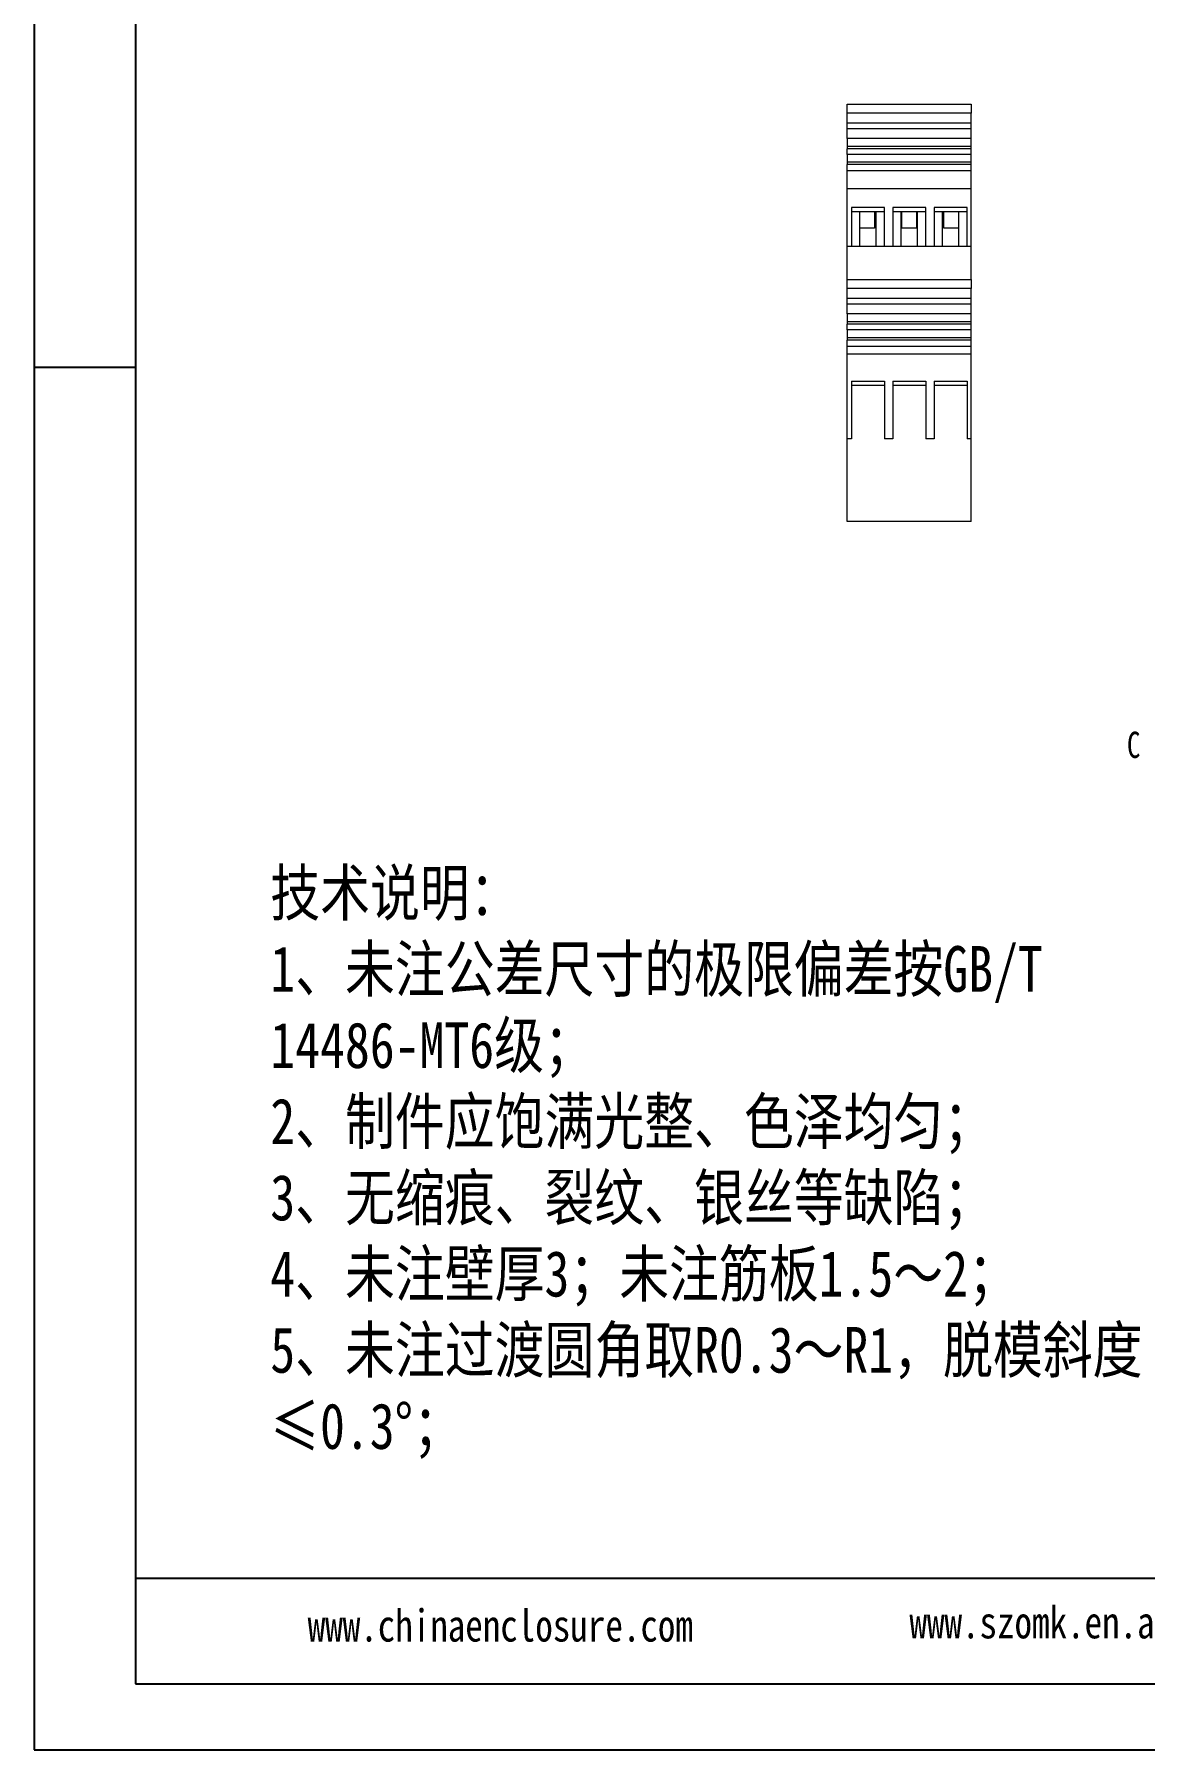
# Model space of a CAD drawing. Header units: inches. Extents: x 1328 to 2905, y 1126 to 1460.
# Drawn here: x 1936.7 to 2071.1, y 1125.7 to 1333.2 of the extents above; entities that cross this region are included whole.
import ezdxf

# ---------------------------------------------------------------- set-up
doc = ezdxf.new("R2010")
doc.units = ezdxf.units.IN
doc.header["$LTSCALE"] = 15
doc.layers.add('文字', color=81, linetype='Continuous')
doc.styles.add('SLDTEXTSTYLE0', font='TXT', dxfattribs={"width": 0.75})
doc.styles.add('宋体', font='', dxfattribs={"width": 0.8, "height": 3.5})
doc.styles.get('宋体').set_extended_font_data('SimSun')

msp = doc.modelspace()

# ---------------------------------------------------------------- linework, layer by layer
for p, q in [((1936.741, 1460.087), (1936.741, 1125.657)), ((1948.98, 1452.124), (1948.98, 1133.619)), ((1948.98, 1292.872), (1936.741, 1292.872)), ((1936.741, 1280.485), (1936.741, 1125.657)), ((2115.104, 1146.359), (1948.98, 1146.359)), ((1948.98, 1133.619), (2401.758, 1133.619)), ((1936.741, 1125.657), (2409.721, 1125.657)), ((1936.741, 1125.657), (2155.713, 1125.657))]:
    msp.add_line(p, q)
at = {"color": 7, "linetype": 'Continuous', "lineweight": 15}
for p, q in [((2035.107, 1324.734), (2050.107, 1324.734)), ((2035.107, 1323.657), (2035.107, 1324.734)), ((2050.107, 1324.734), (2050.107, 1323.657)), ((2050.107, 1323.657), (2035.107, 1323.657)), ((2035.107, 1322.439), (2035.107, 1323.657)), ((2050.107, 1322.439), (2035.107, 1322.439)), ((2035.107, 1321.734), (2035.107, 1322.439)), ((2050.107, 1322.439), (2050.107, 1323.657)), ((2050.107, 1321.734), (2050.107, 1322.439)), ((2050.107, 1321.734), (2035.107, 1321.734)), ((2035.107, 1320.577), (2035.107, 1321.734)), ((2050.107, 1320.577), (2035.107, 1320.577)), ((2035.107, 1320.577), (2035.107, 1319.618)), ((2050.107, 1320.577), (2050.107, 1321.734)), ((2050.107, 1319.618), (2050.107, 1320.577)), ((2050.107, 1319.618), (2035.107, 1319.618)), ((2035.107, 1319.618), (2035.107, 1319.335)), ((2050.107, 1319.335), (2035.107, 1319.335)), ((2035.107, 1318.658), (2035.107, 1319.335)), ((2050.107, 1318.658), (2035.107, 1318.658)), ((2035.107, 1318.658), (2035.107, 1317.699)), ((2050.107, 1319.335), (2050.107, 1319.618)), ((2050.107, 1318.658), (2050.107, 1319.335)), ((2050.107, 1317.699), (2050.107, 1318.658)), ((2050.107, 1317.699), (2035.107, 1317.699)), ((2035.107, 1317.699), (2035.107, 1317.417)), ((2050.107, 1317.417), (2035.107, 1317.417)), ((2035.107, 1316.683), (2035.107, 1317.417)), ((2050.107, 1316.683), (2035.107, 1316.683)), ((2035.107, 1314.534), (2035.107, 1316.683)), ((2050.107, 1317.417), (2050.107, 1317.699)), ((2050.107, 1316.683), (2050.107, 1317.417)), ((2050.107, 1314.534), (2050.107, 1316.683)), ((2035.107, 1314.534), (2050.107, 1314.534)), ((2035.107, 1307.534), (2035.107, 1314.534)), ((2050.107, 1307.534), (2050.107, 1314.534)), ((2039.607, 1312.234), (2035.607, 1312.234)), ((2035.607, 1312.234), (2035.607, 1307.534)), ((2035.607, 1311.734), (2039.607, 1311.734)), ((2036.607, 1311.734), (2036.607, 1307.534)), ((2038.407, 1311.734), (2038.407, 1309.734)), ((2038.607, 1307.534), (2038.607, 1311.734)), ((2039.607, 1307.534), (2039.607, 1312.234)), ((2044.607, 1312.234), (2040.607, 1312.234)), ((2040.607, 1312.234), (2040.607, 1307.534)), ((2040.607, 1311.734), (2044.607, 1311.734)), ((2041.607, 1311.734), (2041.607, 1307.534)), ((2041.707, 1309.734), (2041.707, 1311.734)), ((2043.507, 1311.734), (2043.507, 1309.734)), ((2043.607, 1307.534), (2043.607, 1311.734)), ((2044.607, 1307.534), (2044.607, 1312.234)), ((2049.607, 1312.234), (2045.607, 1312.234)), ((2045.607, 1312.234), (2045.607, 1307.534)), ((2045.607, 1311.734), (2049.607, 1311.734)), ((2046.607, 1311.734), (2046.607, 1307.534)), ((2046.807, 1309.734), (2046.807, 1311.734)), ((2048.607, 1307.534), (2048.607, 1311.734)), ((2049.607, 1307.534), (2049.607, 1312.234)), ((2038.407, 1309.734), (2036.607, 1309.734)), ((2043.507, 1309.734), (2041.707, 1309.734)), ((2048.607, 1309.734), (2046.807, 1309.734)), ((2035.107, 1307.534), (2050.107, 1307.534)), ((2035.107, 1303.534), (2035.107, 1307.534)), ((2050.107, 1303.534), (2050.107, 1307.534)), ((2035.107, 1303.534), (2050.107, 1303.534)), ((2035.107, 1302.435), (2035.107, 1303.534)), ((2050.107, 1303.534), (2050.107, 1302.435)), ((2050.107, 1302.435), (2035.107, 1302.435)), ((2035.107, 1301.203), (2035.107, 1302.435)), ((2050.107, 1301.203), (2035.107, 1301.203)), ((2035.107, 1300.534), (2035.107, 1301.203)), ((2050.107, 1301.203), (2050.107, 1302.435)), ((2050.107, 1300.534), (2050.107, 1301.203)), ((2050.107, 1300.534), (2035.107, 1300.534)), ((2035.107, 1299.356), (2035.107, 1300.534)), ((2050.107, 1299.356), (2035.107, 1299.356)), ((2035.107, 1299.356), (2035.107, 1298.393)), ((2050.107, 1299.356), (2050.107, 1300.534)), ((2050.107, 1298.393), (2050.107, 1299.356)), ((2050.107, 1298.393), (2035.107, 1298.393)), ((2035.107, 1298.393), (2035.107, 1298.125)), ((2050.107, 1298.125), (2035.107, 1298.125)), ((2035.107, 1297.429), (2035.107, 1298.125)), ((2050.107, 1297.429), (2035.107, 1297.429)), ((2035.107, 1297.429), (2035.107, 1296.466)), ((2050.107, 1298.125), (2050.107, 1298.393)), ((2050.107, 1297.429), (2050.107, 1298.125)), ((2050.107, 1296.466), (2050.107, 1297.429)), ((2050.107, 1296.466), (2035.107, 1296.466)), ((2035.107, 1296.466), (2035.107, 1296.198)), ((2050.107, 1296.198), (2035.107, 1296.198)), ((2035.107, 1295.422), (2035.107, 1296.198)), ((2035.107, 1294.534), (2035.107, 1295.422)), ((2050.107, 1295.422), (2035.107, 1295.422)), ((2050.107, 1296.198), (2050.107, 1296.466)), ((2050.107, 1295.422), (2050.107, 1296.198)), ((2050.107, 1294.534), (2050.107, 1295.422)), ((2035.107, 1284.234), (2035.107, 1294.534)), ((2035.107, 1294.534), (2050.107, 1294.534)), ((2050.107, 1284.234), (2050.107, 1294.534)), ((2035.607, 1291.234), (2039.607, 1291.234)), ((2035.607, 1291.234), (2035.607, 1284.234)), ((2039.607, 1291.234), (2039.607, 1284.234)), ((2040.607, 1291.234), (2044.607, 1291.234)), ((2040.607, 1291.234), (2040.607, 1284.234)), ((2044.607, 1291.234), (2044.607, 1284.234)), ((2045.607, 1291.234), (2049.607, 1291.234)), ((2045.607, 1291.234), (2045.607, 1284.234)), ((2049.607, 1291.234), (2049.607, 1284.234)), ((2035.607, 1290.734), (2039.607, 1290.734)), ((2040.607, 1290.734), (2044.607, 1290.734)), ((2045.607, 1290.734), (2049.607, 1290.734)), ((2035.607, 1284.234), (2035.107, 1284.234)), ((2035.107, 1274.234), (2035.107, 1284.234)), ((2040.607, 1284.234), (2039.607, 1284.234)), ((2045.607, 1284.234), (2044.607, 1284.234)), ((2050.107, 1284.234), (2049.607, 1284.234)), ((2050.107, 1274.234), (2050.107, 1284.234)), ((2050.107, 1274.234), (2035.107, 1274.234))]:
    msp.add_line(p, q, dxfattribs=at)

# ---------------------------------------------------------------- texts
at = {"color": 1, "insert": (2068.955, 1248.812), "char_height": 3.175, "attachment_point": 1, "style": 'SLDTEXTSTYLE0'}
msp.add_mtext('C', dxfattribs=at)
at = {"layer": '文字', "color": 0, "attachment_point": 1, "style": '宋体'}
for s, insert, char_height, width in [('{\\H1.111x;技术说明：\\P1、未注公差尺寸的极限偏差按GB/T 14486-MT6级；\\P2、制件应饱满光整、色泽均匀；\\P3、无缩痕、裂纹、银丝等缺陷；\\P4、未注壁厚3；未注筋板1.5～2；\\P5、未注过渡圆角取R0.3～R1，脱模斜度≤0.3%%D；}', (1965.297, 1232.095), 4.97664, 112.09585), ('www.chinaenclosure.com', (1969.823, 1142.631), 3.89284, 68.39344), ('www.szomk.en.alibaba.com', (2042.636, 1143.017), 3.89284, 68.39344)]:
    msp.add_mtext(s, dxfattribs=dict(at, insert=insert, char_height=char_height, width=width))

doc.saveas('drawing.dxf')
